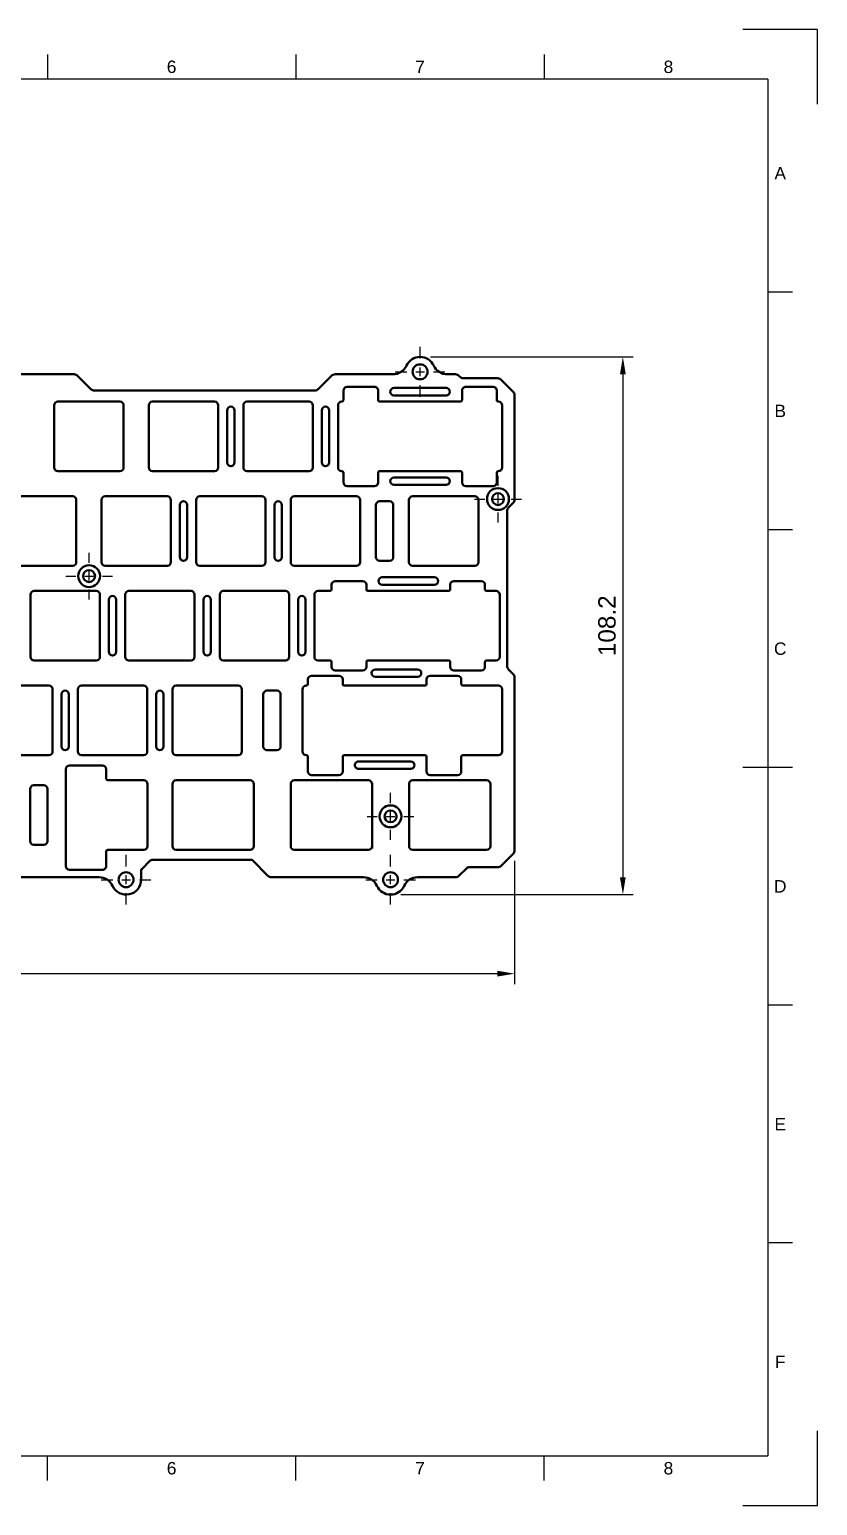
# Model space of a CAD drawing. Header units: millimetres. Extents: x 0 to 420, y 0 to 297.
# Drawn here: x 261.4 to 420, y 0 to 297 of the extents above; entities that cross this region are included whole.
import ezdxf
from ezdxf.enums import TextEntityAlignment as Align

# ---------------------------------------------------------------- set-up
doc = ezdxf.new("R2010")
doc.units = ezdxf.units.MM
doc.header["$LTSCALE"] = 0.75
doc.linetypes.add('CENTER2', pattern=[28.575, 19.05, -3.175, 3.175, -3.175])
for name, color, linetype, lineweight in [('Border', 7, 'Continuous', 25), ('Center Lines', 7, 'CENTER2', 25), ('Dimensions', 7, 'Continuous', 25), ('Smart Centers', 7, 'CENTER2', 25), ('Visible', 7, 'Continuous', 50)]:
    doc.layers.add(name, color=color, linetype=linetype, lineweight=lineweight)
doc.styles.add('FusionTitle', font='arial.ttf')
doc.styles.get("Standard").update_dxf_attribs({"font": 'arial.ttf'})
doc.dimstyles.new('ISO-25', dxfattribs={"dimtxt": 3.5, "dimasz": 3.5, "dimexe": 2.1, "dimexo": 2.1, "dimgap": 1.4, "dimtad": 1, "dimdsep": 46, "dimtxsty": 'Standard', "dimcen": 0, "dimclrd": 256, "dimclre": 256, "dimclrt": 256, "dimazin": 2, "dimtp": 0.1, "dimtm": 0.1, "dimtfac": 0.714286, "dimtmove": 0, "dimatfit": 3, "dimfxl": 1, "dimarcsym": 0})

# ---------------------------------------------------------------- blocks, each defined once
blk = doc.blocks.new('ISO_A3_SHEET')
at = {"layer": 'Border'}
for p, q in [((265, 292), (265, 287)), ((315, 292), (315, 287)), ((365, 292), (365, 287)), ((410, 287), (20, 287)), ((410, 287), (410, 10)), ((415, 244.16666), (410, 244.16666)), ((415, 196.33333), (410, 196.33333)), ((415, 148.5), (405, 148.5)), ((415, 100.66667), (410, 100.66667)), ((415, 52.83334), (410, 52.83334)), ((20, 10), (410, 10)), ((265, 5), (265, 10)), ((315, 5), (315, 10)), ((365, 5), (365, 10))]:
    blk.add_line(p, q, dxfattribs=at)
at = {"layer": 'Defpoints'}
for p, q in [((420, 297), (405, 297)), ((420, 282), (420, 297)), ((420, 0), (420, 15)), ((405, 0), (420, 0))]:
    blk.add_line(p, q, dxfattribs=at)
at = {"layer": 'Border', "style": 'FusionTitle'}
for s, p in [('6', (290, 289.5)), ('7', (340, 289.5)), ('8', (390, 289.5)), ('A', (412.5, 268.08333)), ('B', (412.5, 220.25)), ('C', (412.5, 172.41667)), ('D', (412.5, 124.58334)), ('E', (412.5, 76.75001)), ('F', (412.5, 28.91668)), ('6', (290, 7.5)), ('7', (340, 7.5)), ('8', (390, 7.5))]:
    blk.add_text(s, height=2.5, dxfattribs=at).set_placement(p, align=Align.MIDDLE)
blk = doc.blocks.new('*U21')
at = {"layer": 'Center Lines', "color": 0, "ltscale": 0.75, "transparency": 16777216}
for p, q in [((0, 2.68), (0, 5)), ((-5, 0), (-2.68, 0)), ((2.68, 0), (5, 0)), ((0, -5), (0, -2.68))]:
    blk.add_line(p, q, dxfattribs=at)
at = {"layer": 'Center Lines', "color": 0, "linetype": 'Continuous', "ltscale": 0.75, "transparency": 16777216}
for p, q in [((-0.89, 0), (0.89, 0)), ((0, -0.89), (0, 0.89))]:
    blk.add_line(p, q, dxfattribs=at)
blk = doc.blocks.new('*U22')
at = {"layer": 'Center Lines', "color": 0, "ltscale": 0.75, "transparency": 16777216}
for p, q in [((0, 2.68), (0, 5)), ((-5, 0), (-2.68, 0)), ((2.68, 0), (5, 0)), ((0, -5), (0, -2.68))]:
    blk.add_line(p, q, dxfattribs=at)
at = {"layer": 'Center Lines', "color": 0, "linetype": 'Continuous', "ltscale": 0.75, "transparency": 16777216}
for p, q in [((-0.89, 0), (0.89, 0)), ((0, -0.89), (0, 0.89))]:
    blk.add_line(p, q, dxfattribs=at)
blk = doc.blocks.new('*U23')
at = {"layer": 'Center Lines', "color": 0, "ltscale": 0.75, "transparency": 16777216}
for p, q in [((0, 2.68), (0, 5)), ((-5, 0), (-2.68, 0)), ((2.68, 0), (5, 0)), ((0, -5), (0, -2.68))]:
    blk.add_line(p, q, dxfattribs=at)
at = {"layer": 'Center Lines', "color": 0, "linetype": 'Continuous', "ltscale": 0.75, "transparency": 16777216}
for p, q in [((-0.89, 0), (0.89, 0)), ((0, -0.89), (0, 0.89))]:
    blk.add_line(p, q, dxfattribs=at)
blk = doc.blocks.new('*D29')
at = {"layer": 'Defpoints', "color": 0, "transparency": 16777216}
for p in [(340.02, 231.12), (334.07, 122.92), (380.83, 122.92)]:
    blk.add_point(p, dxfattribs=at)
at = {"layer": 'Dimensions', "lineweight": -2, "transparency": 16777216}
for p, q in [((342.12, 231.12), (382.93, 231.12)), ((380.83, 227.62), (380.83, 126.42)), ((336.17, 122.92), (382.93, 122.92))]:
    blk.add_line(p, q, dxfattribs=at)
at = {"layer": 'Dimensions', "transparency": 16777216}
for points in [[(380.24, 227.62), (381.41, 227.62), (380.83, 231.12)], [(380.24, 126.42), (381.41, 126.42), (380.83, 122.92)]]:
    blk.add_solid(points, dxfattribs=at)
at = {"layer": 'Dimensions', "transparency": 16777216, "insert": (377.64, 177.02), "char_height": 3.5, "attachment_point": 5, "rotation": 90}
blk.add_mtext('108.2', dxfattribs=at)
blk = doc.blocks.new('*D30')
at = {"layer": 'Defpoints', "color": 0, "transparency": 16777216}
for p in [(73.35, 131.83), (359.05, 131.83), (359.05, 107.02)]:
    blk.add_point(p, dxfattribs=at)
at = {"layer": 'Dimensions', "lineweight": -2, "transparency": 16777216}
for p, q in [((73.35, 129.73), (73.35, 104.92)), ((359.05, 129.73), (359.05, 104.92)), ((76.85, 107.02), (355.55, 107.02))]:
    blk.add_line(p, q, dxfattribs=at)
at = {"layer": 'Dimensions', "transparency": 16777216}
for points in [[(76.85, 107.6), (76.85, 106.43), (73.35, 107.02)], [(355.55, 107.6), (355.55, 106.43), (359.05, 107.02)]]:
    blk.add_solid(points, dxfattribs=at)
at = {"layer": 'Dimensions', "transparency": 16777216, "insert": (216.2, 110.2), "char_height": 3.5, "attachment_point": 5}
blk.add_mtext('285.7', dxfattribs=at)
blk = doc.blocks.new('*U34')
at = {"layer": 'Smart Centers', "color": 0, "ltscale": 0.75, "transparency": 16777216}
for p, q in [((0, 2.68), (0, 4.7)), ((-4.7, 0), (-2.68, 0)), ((2.68, 0), (4.7, 0)), ((0, -4.7), (0, -2.68))]:
    blk.add_line(p, q, dxfattribs=at)
at = {"layer": 'Smart Centers', "color": 0, "linetype": 'Continuous', "ltscale": 0.75, "transparency": 16777216}
for p, q in [((-0.89, 0), (0.89, 0)), ((0, -0.89), (0, 0.89))]:
    blk.add_line(p, q, dxfattribs=at)
blk = doc.blocks.new('*U35')
at = {"layer": 'Smart Centers', "color": 0, "ltscale": 0.75, "transparency": 16777216}
for p, q in [((0, 2.68), (0, 4.7)), ((-4.7, 0), (-2.68, 0)), ((2.68, 0), (4.7, 0)), ((0, -4.7), (0, -2.68))]:
    blk.add_line(p, q, dxfattribs=at)
at = {"layer": 'Smart Centers', "color": 0, "linetype": 'Continuous', "ltscale": 0.75, "transparency": 16777216}
for p, q in [((-0.89, 0), (0.89, 0)), ((0, -0.89), (0, 0.89))]:
    blk.add_line(p, q, dxfattribs=at)
blk = doc.blocks.new('*U36')
at = {"layer": 'Smart Centers', "color": 0, "ltscale": 0.75, "transparency": 16777216}
for p, q in [((0, 2.68), (0, 4.7)), ((-4.7, 0), (-2.68, 0)), ((2.68, 0), (4.7, 0)), ((0, -4.7), (0, -2.68))]:
    blk.add_line(p, q, dxfattribs=at)
at = {"layer": 'Smart Centers', "color": 0, "linetype": 'Continuous', "ltscale": 0.75, "transparency": 16777216}
for p, q in [((-0.89, 0), (0.89, 0)), ((0, -0.89), (0, 0.89))]:
    blk.add_line(p, q, dxfattribs=at)

msp = doc.modelspace()

# ---------------------------------------------------------------- linework, layer by layer
at = {"layer": 'Visible'}
for p, q in [((270.364, 227.62, 0.75), (250.224, 227.62, 0.75)), ((273.742, 224.657, 0.75), (271.071, 227.328, 0.75)), ((319.524, 224.657, 0.75), (322.194, 227.328, 0.75)), ((334.566, 227.62, 0.75), (322.901, 227.62, 0.75)), ((347.131, 227.62, 0.75), (345.474, 227.62, 0.75)), ((348.125, 227.04, 0.75), (347.838, 227.328, 0.75)), ((355.631, 226.82, 0.75), (348.656, 226.82, 0.75)), ((356.338, 226.528, 0.75), (358.752, 224.113, 0.75)), ((274.449, 224.364, 0.75), (318.817, 224.364, 0.75)), ((324.582, 222.42, 0.75), (324.582, 224.368, 0.75)), ((325.332, 225.118, 0.75), (330.832, 225.12, 0.75)), ((331.582, 224.37, 0.75), (331.582, 222.42, 0.75)), ((334.77, 224.87, 0.75), (345.27, 224.87, 0.75)), ((345.27, 223.37, 0.75), (334.77, 223.37, 0.75)), ((348.458, 222.42, 0.75), (348.458, 224.368, 0.75)), ((349.208, 225.118, 0.75), (354.708, 225.115, 0.75)), ((355.458, 224.365, 0.75), (355.458, 222.42, 0.75)), ((359.045, 202.435, 0.75), (359.045, 223.406, 0.75)), ((266.345, 208.87, 0.75), (266.345, 221.37, 0.75)), ((267.095, 222.12, 0.75), (279.595, 222.12, 0.75)), ((280.345, 221.37, 0.75), (280.345, 208.87, 0.75)), ((285.395, 208.87, 0.75), (285.395, 221.37, 0.75)), ((286.145, 222.12, 0.75), (298.645, 222.12, 0.75)), ((299.395, 221.37, 0.75), (299.395, 208.87, 0.75)), ((301.17, 209.87, 0.75), (301.17, 220.37, 0.75)), ((302.67, 220.37, 0.75), (302.67, 209.87, 0.75)), ((304.445, 208.87, 0.75), (304.445, 221.37, 0.75)), ((305.195, 222.12, 0.75), (317.695, 222.12, 0.75)), ((318.445, 221.37, 0.75), (318.445, 208.87, 0.75)), ((320.22, 209.87, 0.75), (320.22, 220.37, 0.75)), ((321.72, 220.37, 0.75), (321.72, 209.87, 0.75)), ((323.495, 208.87, 0.75), (323.495, 221.37, 0.75)), ((324.245, 222.12, 0.75), (324.282, 222.12, 0.75)), ((331.882, 222.12, 0.75), (348.158, 222.12, 0.75)), ((355.758, 222.12, 0.75), (355.795, 222.12, 0.75)), ((356.545, 221.37, 0.75), (356.545, 208.87, 0.75)), ((279.595, 208.12, 0.75), (267.095, 208.12, 0.75)), ((298.645, 208.12, 0.75), (286.145, 208.12, 0.75)), ((317.695, 208.12, 0.75), (305.195, 208.12, 0.75)), ((324.282, 208.12, 0.75), (324.245, 208.12, 0.75)), ((348.158, 208.12, 0.75), (331.882, 208.12, 0.75)), ((355.795, 208.12, 0.75), (355.758, 208.12, 0.75)), ((324.582, 205.87, 0.75), (324.582, 207.82, 0.75)), ((330.832, 205.12, 0.75), (325.332, 205.12, 0.75)), ((331.582, 207.82, 0.75), (331.582, 205.87, 0.75)), ((334.77, 206.87, 0.75), (345.27, 206.87, 0.75)), ((345.27, 205.37, 0.75), (334.77, 205.37, 0.75)), ((348.458, 205.87, 0.75), (348.458, 207.82, 0.75)), ((354.708, 205.12, 0.75), (349.208, 205.12, 0.75)), ((355.458, 207.82, 0.75), (355.458, 205.87, 0.75)), ((257.57, 203.07, 0.75), (270.07, 203.07, 0.75)), ((270.82, 202.32, 0.75), (270.82, 189.82, 0.75)), ((275.87, 189.82, 0.75), (275.87, 202.32, 0.75)), ((276.62, 203.07, 0.75), (289.12, 203.07, 0.75)), ((289.87, 202.32, 0.75), (289.87, 189.82, 0.75)), ((294.92, 189.82, 0.75), (294.92, 202.32, 0.75)), ((295.67, 203.07, 0.75), (308.17, 203.07, 0.75)), ((308.92, 202.32, 0.75), (308.92, 189.82, 0.75)), ((313.97, 189.82, 0.75), (313.97, 202.32, 0.75)), ((314.72, 203.07, 0.75), (327.22, 203.07, 0.75)), ((327.97, 202.32, 0.75), (327.97, 189.82, 0.75)), ((331.876, 202.07, 0.75), (333.876, 202.07, 0.75)), ((337.782, 189.821, 0.75), (337.782, 202.32, 0.75)), ((338.532, 203.07, 0.75), (351.032, 203.07, 0.75)), ((351.782, 202.32, 0.75), (351.782, 189.821, 0.75)), ((291.645, 190.82, 0.75), (291.645, 201.32, 0.75)), ((293.145, 201.32, 0.75), (293.145, 190.82, 0.75)), ((310.695, 190.82, 0.75), (310.695, 201.32, 0.75)), ((312.195, 201.32, 0.75), (312.195, 190.82, 0.75)), ((331.126, 190.82, 0.75), (331.126, 201.32, 0.75)), ((334.626, 201.32, 0.75), (334.626, 190.82, 0.75)), ((357.545, 168.935, 0.75), (357.545, 200.106, 0.75)), ((357.838, 200.813, 0.75), (358.752, 201.728, 0.75)), ((270.07, 189.07, 0.75), (257.57, 189.07, 0.75)), ((289.12, 189.07, 0.75), (276.62, 189.07, 0.75)), ((308.17, 189.07, 0.75), (295.67, 189.07, 0.75)), ((327.22, 189.07, 0.75), (314.72, 189.07, 0.75)), ((333.876, 190.07, 0.75), (331.876, 190.07, 0.75)), ((351.032, 189.071, 0.75), (338.532, 189.071, 0.75)), ((322.201, 184.32, 0.75), (322.201, 185.27, 0.75)), ((322.951, 186.02, 0.75), (328.451, 186.02, 0.75)), ((329.201, 185.27, 0.75), (329.201, 184.32, 0.75)), ((332.389, 186.77, 0.75), (342.889, 186.77, 0.75)), ((342.889, 185.27, 0.75), (332.389, 185.27, 0.75)), ((346.077, 185.27, 0.75), (346.077, 184.32, 0.75)), ((352.327, 186.02, 0.75), (346.827, 186.02, 0.75)), ((353.077, 184.32, 0.75), (353.077, 185.27, 0.75)), ((261.583, 170.77, 0.75), (261.583, 183.27, 0.75)), ((262.333, 184.02, 0.75), (274.833, 184.02, 0.75)), ((275.583, 183.27, 0.75), (275.583, 170.77, 0.75)), ((277.358, 171.77, 0.75), (277.358, 182.27, 0.75)), ((278.858, 182.27, 0.75), (278.858, 171.77, 0.75)), ((280.633, 170.77, 0.75), (280.633, 183.27, 0.75)), ((281.383, 184.02, 0.75), (293.883, 184.02, 0.75)), ((294.633, 183.27, 0.75), (294.633, 170.77, 0.75)), ((296.408, 171.77, 0.75), (296.408, 182.27, 0.75)), ((297.908, 182.27, 0.75), (297.908, 171.77, 0.75)), ((299.683, 170.77, 0.75), (299.683, 183.27, 0.75)), ((300.433, 184.02, 0.75), (312.933, 184.02, 0.75)), ((313.683, 183.27, 0.75), (313.683, 170.77, 0.75)), ((315.458, 182.27, 0.75), (315.458, 171.77, 0.75)), ((316.958, 171.77, 0.75), (316.958, 182.27, 0.75)), ((318.733, 170.77, 0.75), (318.733, 183.27, 0.75)), ((319.483, 184.02, 0.75), (321.901, 184.02, 0.75)), ((329.501, 184.02, 0.75), (345.777, 184.02, 0.75)), ((355.295, 184.02, 0.75), (353.377, 184.02, 0.75)), ((356.045, 170.77, 0.75), (356.045, 183.27, 0.75)), ((274.833, 170.02, 0.75), (262.333, 170.02, 0.75)), ((293.883, 170.02, 0.75), (281.383, 170.02, 0.75)), ((312.933, 170.02, 0.75), (300.433, 170.02, 0.75)), ((321.901, 170.02, 0.75), (319.483, 170.02, 0.75)), ((322.201, 168.77, 0.75), (322.201, 169.72, 0.75)), ((329.201, 169.72, 0.75), (329.201, 168.77, 0.75)), ((345.777, 170.02, 0.75), (329.501, 170.02, 0.75)), ((346.077, 169.72, 0.75), (346.077, 168.77, 0.75)), ((353.077, 168.77, 0.75), (353.077, 169.72, 0.75)), ((353.377, 170.02, 0.75), (355.295, 170.02, 0.75)), ((318.188, 166.97, 0.75), (323.688, 166.97, 0.75)), ((328.451, 168.02, 0.75), (322.951, 168.02, 0.75)), ((331.007, 168.245, 0.75), (339.507, 168.245, 0.75)), ((339.507, 166.745, 0.75), (331.007, 166.745, 0.75)), ((342.064, 166.97, 0.75), (347.564, 166.97, 0.75)), ((346.827, 168.02, 0.75), (352.327, 168.02, 0.75)), ((358.752, 167.313, 0.75), (357.838, 168.228, 0.75)), ((359.045, 131.835, 0.75), (359.045, 166.606, 0.75)), ((252.808, 164.97, 0.75), (265.308, 164.97, 0.75)), ((266.058, 164.22, 0.75), (266.058, 151.72, 0.75)), ((271.108, 151.72, 0.75), (271.108, 164.22, 0.75)), ((271.858, 164.97, 0.75), (284.358, 164.97, 0.75)), ((285.108, 164.22, 0.75), (285.108, 151.72, 0.75)), ((290.158, 151.72, 0.75), (290.158, 164.22, 0.75)), ((290.908, 164.97, 0.75), (303.408, 164.97, 0.75)), ((304.158, 164.22, 0.75), (304.158, 151.72, 0.75)), ((309.201, 163.97, 0.75), (311.201, 163.97, 0.75)), ((316.351, 151.72, 0.75), (316.351, 164.22, 0.75)), ((317.101, 164.97, 0.75), (317.138, 164.97, 0.75)), ((317.438, 165.27, 0.75), (317.438, 166.22, 0.75)), ((324.438, 166.22, 0.75), (324.438, 165.27, 0.75)), ((324.738, 164.97, 0.75), (341.014, 164.97, 0.75)), ((341.314, 165.27, 0.75), (341.314, 166.22, 0.75)), ((348.314, 166.22, 0.75), (348.314, 165.27, 0.75)), ((348.614, 164.97, 0.75), (355.795, 164.97, 0.75)), ((356.545, 164.22, 0.75), (356.545, 151.72, 0.75)), ((267.833, 152.72, 0.75), (267.833, 163.22, 0.75)), ((269.333, 163.22, 0.75), (269.333, 152.72, 0.75)), ((286.883, 152.72, 0.75), (286.883, 163.22, 0.75)), ((288.383, 163.22, 0.75), (288.383, 152.72, 0.75)), ((308.451, 152.72, 0.75), (308.451, 163.22, 0.75)), ((311.951, 163.22, 0.75), (311.951, 152.72, 0.75)), ((311.201, 151.97, 0.75), (309.201, 151.97, 0.75)), ((265.308, 150.97, 0.75), (252.808, 150.97, 0.75)), ((269.476, 148.92, 0.75), (276.095, 148.92, 0.75)), ((284.358, 150.97, 0.75), (271.858, 150.97, 0.75)), ((303.408, 150.97, 0.75), (290.908, 150.97, 0.75)), ((317.138, 150.97, 0.75), (317.101, 150.97, 0.75)), ((317.438, 147.72, 0.75), (317.438, 150.67, 0.75)), ((324.438, 150.67, 0.75), (324.438, 147.72, 0.75)), ((341.014, 150.97, 0.75), (324.738, 150.97, 0.75)), ((326.876, 148.965, 0.75), (326.876, 148.97, 0.75)), ((327.626, 149.72, 0.75), (338.126, 149.72, 0.75)), ((338.876, 148.97, 0.75), (338.876, 148.97, 0.75)), ((341.314, 147.72, 0.75), (341.314, 150.67, 0.75)), ((348.314, 150.67, 0.75), (348.314, 147.72, 0.75)), ((355.795, 150.97, 0.75), (348.614, 150.97, 0.75)), ((268.726, 128.672, 0.75), (268.726, 148.17, 0.75)), ((276.845, 148.17, 0.75), (276.845, 146.22, 0.75)), ((277.145, 145.92, 0.75), (282.226, 145.92, 0.75)), ((282.226, 145.92, 0.75), (284.42, 145.92, 0.75)), ((290.908, 145.92, 0.75), (305.789, 145.92, 0.75)), ((314.72, 145.92, 0.75), (329.601, 145.92, 0.75)), ((323.688, 146.97, 0.75), (318.188, 146.97, 0.75)), ((338.127, 148.22, 0.75), (327.627, 148.215, 0.75)), ((338.533, 145.92, 0.75), (353.414, 145.92, 0.75)), ((347.564, 146.97, 0.75), (342.064, 146.97, 0.75)), ((261.508, 133.67, 0.75), (261.508, 144.17, 0.75)), ((262.258, 144.92, 0.75), (264.258, 144.92, 0.75)), ((265.008, 144.17, 0.75), (265.008, 133.67, 0.75)), ((285.17, 145.17, 0.75), (285.17, 132.67, 0.75)), ((290.158, 132.67, 0.75), (290.158, 145.17, 0.75)), ((306.539, 145.17, 0.75), (306.539, 132.67, 0.75)), ((313.97, 132.67, 0.75), (313.97, 145.17, 0.75)), ((330.351, 145.17, 0.75), (330.351, 132.17, 0.75)), ((337.783, 132.67, 0.75), (337.783, 145.17, 0.75)), ((354.164, 145.17, 0.75), (354.164, 132.67, 0.75)), ((264.258, 132.92, 0.75), (262.258, 132.92, 0.75)), ((276.845, 131.62, 0.75), (276.845, 128.671, 0.75)), ((284.42, 131.92, 0.75), (277.145, 131.92, 0.75)), ((305.789, 131.92, 0.75), (290.908, 131.92, 0.75)), ((329.601, 131.92, 0.75), (314.72, 131.92, 0.75)), ((353.414, 131.92, 0.75), (338.533, 131.92, 0.75)), ((358.752, 131.128, 0.75), (356.338, 128.713, 0.75)), ((276.095, 127.921, 0.75), (269.476, 127.922, 0.75)), ((284.065, 128.14, 0.75), (285.625, 129.701, 0.75)), ((286.156, 129.92, 0.75), (306.188, 129.92, 0.75)), ((306.188, 129.92, 0.75), (309.395, 126.713, 0.75)), ((347.838, 126.713, 0.75), (349.325, 128.201, 0.75)), ((349.856, 128.42, 0.75), (355.631, 128.42, 0.75)), ((249.283, 126.42, 0.75), (275.391, 126.42, 0.75)), ((283.845, 125.92, 0.75), (283.845, 127.61, 0.75)), ((310.102, 126.42, 0.75), (328.613, 126.42, 0.75)), ((339.521, 126.42, 0.75), (347.131, 126.42, 0.75))]:
    msp.add_line(p, q, dxfattribs=at)
at = {"layer": 'Visible', "extrusion": (0, 0, -1)}
for centre, radius in [((-340.02, 228.12, -0.75), 1.5), ((-355.696, 202.519, -0.75), 2.2), ((-355.696, 202.519, -0.75), 1.2), ((-273.396, 187.019, -0.75), 2.2), ((-273.396, 187.019, -0.75), 1.2), ((-334.066, 138.669, -0.75), 2.2), ((-334.066, 138.669, -0.75), 1.2), ((-280.845, 125.92, -0.75), 1.5), ((-334.067, 125.92, -0.75), 1.5)]:
    msp.add_circle(centre, radius, dxfattribs=at)
at = {"layer": 'Visible'}
for centre, radius, start, end in [((334.566, 230.62, 0.75), 3, 270, 335.37568), ((340.02, 228.12, 0.75), 3, 24.62432, 155.37568), ((345.474, 230.62, 0.75), 3, 204.62432, 270), ((348.656, 227.57, 0.75), 0.75, 225, 270), ((274.449, 225.364, 0.75), 1, 225, 270), ((318.817, 225.364, 0.75), 1, 270, 315), ((325.332, 224.368, 0.75), 0.75, 90.01117, 180), ((330.832, 224.37, 0.75), 0.75, 0, 90.01117), ((349.208, 224.368, 0.75), 0.75, 89.97514, 180), ((354.708, 224.365, 0.75), 0.75, 0, 89.97514), ((267.095, 221.37, 0.75), 0.75, 90, 180), ((279.595, 221.37, 0.75), 0.75, 0, 90), ((286.145, 221.37, 0.75), 0.75, 90, 180), ((298.645, 221.37, 0.75), 0.75, 0, 90), ((301.92, 220.37, 0.75), 0.75, 0, 180), ((305.195, 221.37, 0.75), 0.75, 90, 180), ((317.695, 221.37, 0.75), 0.75, 0, 90), ((320.97, 220.37, 0.75), 0.75, 0, 180), ((324.245, 221.37, 0.75), 0.75, 90, 180), ((355.795, 221.37, 0.75), 0.75, 0, 90), ((267.095, 208.87, 0.75), 0.75, 180, 270), ((279.595, 208.87, 0.75), 0.75, 270, 0), ((286.145, 208.87, 0.75), 0.75, 180, 270), ((298.645, 208.87, 0.75), 0.75, 270, 0), ((301.92, 209.87, 0.75), 0.75, 180, 0), ((305.195, 208.87, 0.75), 0.75, 180, 270), ((317.695, 208.87, 0.75), 0.75, 270, 0), ((320.97, 209.87, 0.75), 0.75, 180, 0), ((324.245, 208.87, 0.75), 0.75, 180, 270), ((355.795, 208.87, 0.75), 0.75, 270, 0), ((325.332, 205.87, 0.75), 0.75, 180, 270), ((330.832, 205.87, 0.75), 0.75, 270, 0), ((349.208, 205.87, 0.75), 0.75, 180, 270), ((354.708, 205.87, 0.75), 0.75, 270, 0), ((270.07, 202.32, 0.75), 0.75, 0, 90), ((276.62, 202.32, 0.75), 0.75, 90, 180), ((289.12, 202.32, 0.75), 0.75, 0, 90), ((292.395, 201.32, 0.75), 0.75, 0, 180), ((295.67, 202.32, 0.75), 0.75, 90, 180), ((308.17, 202.32, 0.75), 0.75, 0, 90), ((311.445, 201.32, 0.75), 0.75, 0, 180), ((314.72, 202.32, 0.75), 0.75, 90, 180), ((327.22, 202.32, 0.75), 0.75, 0, 90), ((331.876, 201.32, 0.75), 0.75, 90, 180), ((333.876, 201.32, 0.75), 0.75, 0, 90), ((338.532, 202.32, 0.75), 0.75, 90, 180), ((351.032, 202.32, 0.75), 0.75, 0, 90), ((358.545, 200.106, 0.75), 1, 135, 180), ((292.395, 190.82, 0.75), 0.75, 180, 0), ((311.445, 190.82, 0.75), 0.75, 180, 0), ((331.876, 190.82, 0.75), 0.75, 180, 270), ((333.876, 190.82, 0.75), 0.75, 270, 0), ((270.07, 189.82, 0.75), 0.75, 270, 0), ((276.62, 189.82, 0.75), 0.75, 180, 270), ((289.12, 189.82, 0.75), 0.75, 270, 0), ((295.67, 189.82, 0.75), 0.75, 180, 270), ((308.17, 189.82, 0.75), 0.75, 270, 0), ((314.72, 189.82, 0.75), 0.75, 180, 270), ((327.22, 189.82, 0.75), 0.75, 270, 0), ((338.532, 189.821, 0.75), 0.75, 180, 270), ((351.032, 189.821, 0.75), 0.75, 270, 0), ((322.951, 185.27, 0.75), 0.75, 90, 180), ((328.451, 185.27, 0.75), 0.75, 0, 90), ((346.827, 185.27, 0.75), 0.75, 90, 180), ((352.327, 185.27, 0.75), 0.75, 0, 90), ((262.333, 183.27, 0.75), 0.75, 90, 180), ((274.833, 183.27, 0.75), 0.75, 0, 90), ((278.108, 182.27, 0.75), 0.75, 0, 180), ((281.383, 183.27, 0.75), 0.75, 90, 180), ((293.883, 183.27, 0.75), 0.75, 0, 90), ((297.158, 182.27, 0.75), 0.75, 0, 180), ((300.433, 183.27, 0.75), 0.75, 90, 180), ((312.933, 183.27, 0.75), 0.75, 0, 90), ((316.208, 182.27, 0.75), 0.75, 0, 180), ((319.483, 183.27, 0.75), 0.75, 90, 180), ((355.295, 183.27, 0.75), 0.75, 0, 90), ((262.333, 170.77, 0.75), 0.75, 180, 270), ((274.833, 170.77, 0.75), 0.75, 270, 0), ((278.108, 171.77, 0.75), 0.75, 180, 0), ((281.383, 170.77, 0.75), 0.75, 180, 270), ((293.883, 170.77, 0.75), 0.75, 270, 0), ((297.158, 171.77, 0.75), 0.75, 180, 0), ((300.433, 170.77, 0.75), 0.75, 180, 270), ((312.933, 170.77, 0.75), 0.75, 270, 0), ((316.208, 171.77, 0.75), 0.75, 180, 0), ((319.483, 170.77, 0.75), 0.75, 180, 270), ((355.295, 170.77, 0.75), 0.75, 270, 0), ((318.188, 166.22, 0.75), 0.75, 90, 180), ((322.951, 168.77, 0.75), 0.75, 180, 270), ((323.688, 166.22, 0.75), 0.75, 0, 90), ((328.451, 168.77, 0.75), 0.75, 270, 0), ((331.007, 167.495, 0.75), 0.75, 90, 270), ((339.507, 167.495, 0.75), 0.75, 270, 90), ((342.064, 166.22, 0.75), 0.75, 90, 180), ((346.827, 168.77, 0.75), 0.75, 180, 270), ((347.564, 166.22, 0.75), 0.75, 0, 90), ((352.327, 168.77, 0.75), 0.75, 270, 0), ((358.545, 168.935, 0.75), 1, 180, 225), ((265.308, 164.22, 0.75), 0.75, 0, 90), ((268.583, 163.22, 0.75), 0.75, 0, 180), ((271.858, 164.22, 0.75), 0.75, 90, 180), ((284.358, 164.22, 0.75), 0.75, 0, 90), ((287.633, 163.22, 0.75), 0.75, 0, 180), ((290.908, 164.22, 0.75), 0.75, 90, 180), ((303.408, 164.22, 0.75), 0.75, 0, 90), ((309.201, 163.22, 0.75), 0.75, 90, 180), ((311.201, 163.22, 0.75), 0.75, 0, 90), ((317.101, 164.22, 0.75), 0.75, 90, 180), ((355.795, 164.22, 0.75), 0.75, 0, 90), ((265.308, 151.72, 0.75), 0.75, 270, 0), ((268.583, 152.72, 0.75), 0.75, 180, 0), ((271.858, 151.72, 0.75), 0.75, 180, 270), ((284.358, 151.72, 0.75), 0.75, 270, 0), ((287.633, 152.72, 0.75), 0.75, 180, 0), ((290.908, 151.72, 0.75), 0.75, 180, 270), ((303.408, 151.72, 0.75), 0.75, 270, 0), ((309.201, 152.72, 0.75), 0.75, 180, 270), ((311.201, 152.72, 0.75), 0.75, 270, 0), ((317.101, 151.72, 0.75), 0.75, 180, 270), ((355.795, 151.72, 0.75), 0.75, 270, 0), ((269.476, 148.17, 0.75), 0.75, 90, 180), ((276.095, 148.17, 0.75), 0.75, 0, 90), ((327.626, 148.97, 0.75), 0.75, 90, 180.00001), ((327.626, 148.965, 0.75), 0.75, 180.00001, 270.02378), ((338.126, 148.97, 0.75), 0.75, 360, 90), ((338.126, 148.97, 0.75), 0.75, 270.02378, 360), ((284.42, 145.17, 0.75), 0.75, 0, 90), ((290.908, 145.17, 0.75), 0.75, 90, 180), ((305.789, 145.17, 0.75), 0.75, 0, 90), ((314.72, 145.17, 0.75), 0.75, 90, 180), ((318.188, 147.72, 0.75), 0.75, 180, 270), ((323.688, 147.72, 0.75), 0.75, 270, 0), ((329.601, 145.17, 0.75), 0.75, 0, 90), ((338.533, 145.17, 0.75), 0.75, 90, 180), ((342.064, 147.72, 0.75), 0.75, 180, 270), ((347.564, 147.72, 0.75), 0.75, 270, 0), ((353.414, 145.17, 0.75), 0.75, 0, 90), ((262.258, 144.17, 0.75), 0.75, 90, 180), ((264.258, 144.17, 0.75), 0.75, 0, 90), ((262.258, 133.67, 0.75), 0.75, 180, 270), ((264.258, 133.67, 0.75), 0.75, 270, 0), ((277.145, 131.62, 0.75), 0.3, 90, 180), ((284.42, 132.67, 0.75), 0.75, 270, 0), ((290.908, 132.67, 0.75), 0.75, 180, 270), ((305.789, 132.67, 0.75), 0.75, 270, 0), ((314.72, 132.67, 0.75), 0.75, 180, 270), ((329.601, 132.67, 0.75), 0.75, 270, 0), ((338.533, 132.67, 0.75), 0.75, 180, 270), ((353.414, 132.67, 0.75), 0.75, 270, 0), ((269.476, 128.672, 0.75), 0.75, 180, 269.98646), ((276.095, 128.671, 0.75), 0.75, 269.98646, 0), ((284.595, 127.61, 0.75), 0.75, 135.00005, 180.00005), ((286.156, 129.17, 0.75), 0.75, 90, 135.00005), ((349.856, 127.67, 0.75), 0.75, 90, 135), ((275.391, 123.42, 0.75), 3, 24.62432, 90), ((280.845, 125.92, 0.75), 3, 204.62432, 0.00005), ((328.613, 123.42, 0.75), 3, 24.62432, 90), ((339.521, 123.42, 0.75), 3, 90, 155.37568), ((334.067, 125.92, 0.75), 3, 204.62432, 335.37568)]:
    msp.add_arc(centre, radius, start, end, dxfattribs=at)
at = {"layer": 'Visible', "extrusion": (0, 0, -1)}
for centre, radius, start, end in [((-270.364, 226.62, -0.75), 1, 90, 135), ((-322.901, 226.62, -0.75), 1, 45, 90), ((-347.131, 226.62, -0.75), 1, 90, 135), ((-355.631, 225.82, -0.75), 1, 90, 135), ((-334.77, 224.12, -0.75), 0.75, 270, 90), ((-345.27, 224.12, -0.75), 0.75, 90, 270), ((-358.045, 223.406, -0.75), 1, 135, 180), ((-324.282, 222.42, -0.75), 0.3, 180, 270), ((-331.882, 222.42, -0.75), 0.3, 270, 0), ((-348.158, 222.42, -0.75), 0.3, 180, 270), ((-355.758, 222.42, -0.75), 0.3, 270, 0), ((-324.282, 207.82, -0.75), 0.3, 90, 180), ((-331.882, 207.82, -0.75), 0.3, 0, 90), ((-348.158, 207.82, -0.75), 0.3, 90, 180), ((-355.758, 207.82, -0.75), 0.3, 0, 90), ((-334.77, 206.12, -0.75), 0.75, 270, 90), ((-345.27, 206.12, -0.75), 0.75, 90, 270), ((-358.045, 202.435, -0.75), 1, 180, 225), ((-321.901, 184.32, -0.75), 0.3, 180, 270), ((-329.501, 184.32, -0.75), 0.3, 270, 0), ((-332.389, 186.02, -0.75), 0.75, 270, 90), ((-342.889, 186.02, -0.75), 0.75, 90, 270), ((-345.777, 184.32, -0.75), 0.3, 180, 270), ((-353.377, 184.32, -0.75), 0.3, 270, 0), ((-321.901, 169.72, -0.75), 0.3, 90, 180), ((-329.501, 169.72, -0.75), 0.3, 0, 90), ((-345.777, 169.72, -0.75), 0.3, 90, 180), ((-353.377, 169.72, -0.75), 0.3, 0, 90), ((-358.045, 166.606, -0.75), 1, 135, 180), ((-317.138, 165.27, -0.75), 0.3, 180, 270), ((-324.738, 165.27, -0.75), 0.3, 270, 0), ((-341.014, 165.27, -0.75), 0.3, 180, 270), ((-348.614, 165.27, -0.75), 0.3, 270, 0), ((-317.138, 150.67, -0.75), 0.3, 90, 180), ((-324.738, 150.67, -0.75), 0.3, 0, 90), ((-341.014, 150.67, -0.75), 0.3, 90, 180), ((-348.614, 150.67, -0.75), 0.3, 0, 90), ((-277.145, 146.22, -0.75), 0.3, 270, 0), ((-358.045, 131.835, -0.75), 1, 180, 225), ((-355.631, 129.42, -0.75), 1, 225, 270), ((-310.102, 127.42, -0.75), 1, 270, 315), ((-347.131, 127.42, -0.75), 1, 225, 270)]:
    msp.add_arc(centre, radius, start, end, dxfattribs=at)

# ---------------------------------------------------------------- block references
at = {"layer": 'Border'}
msp.add_blockref('ISO_A3_SHEET', (0, 0), dxfattribs=at)
at = {"layer": 'Center Lines', "ltscale": 0.75}
for name, p in [('*U21', (340.02, 228.12)), ('*U23', (280.845, 125.92)), ('*U22', (334.067, 125.92))]:
    msp.add_blockref(name, p, dxfattribs=at)
at = {"layer": 'Smart Centers', "ltscale": 0.75}
for name, p in [('*U35', (355.696, 202.519, 0.75)), ('*U36', (273.396, 187.019, 0.75)), ('*U34', (334.066, 138.669, 0.75))]:
    msp.add_blockref(name, p, dxfattribs=at)

# ---------------------------------------------------------------- dimensions: what is measured, and where the dimension line sits
at = {"layer": 'Dimensions'}
dim = msp.add_linear_dim(base=(380.827, 122.92), p1=(340.02, 231.12), p2=(334.067, 122.92), angle=90, dimstyle='ISO-25', override={"dimlfac": 1, "dimclrd": 256, "dimclre": 256}, dxfattribs=at)
dim.commit()
dim.dimension.update_dxf_attribs({"geometry": '*D29', "text_midpoint": (377.64, 177.02)})
dim = msp.add_linear_dim(base=(359.045, 107.017), p1=(73.345, 131.835), p2=(359.045, 131.835), dimstyle='ISO-25', override={"dimlfac": 1, "dimclrd": 256, "dimclre": 256}, dxfattribs=at)
dim.commit()
dim.dimension.update_dxf_attribs({"geometry": '*D30', "text_midpoint": (216.195, 110.204)})

doc.saveas('drawing.dxf')
